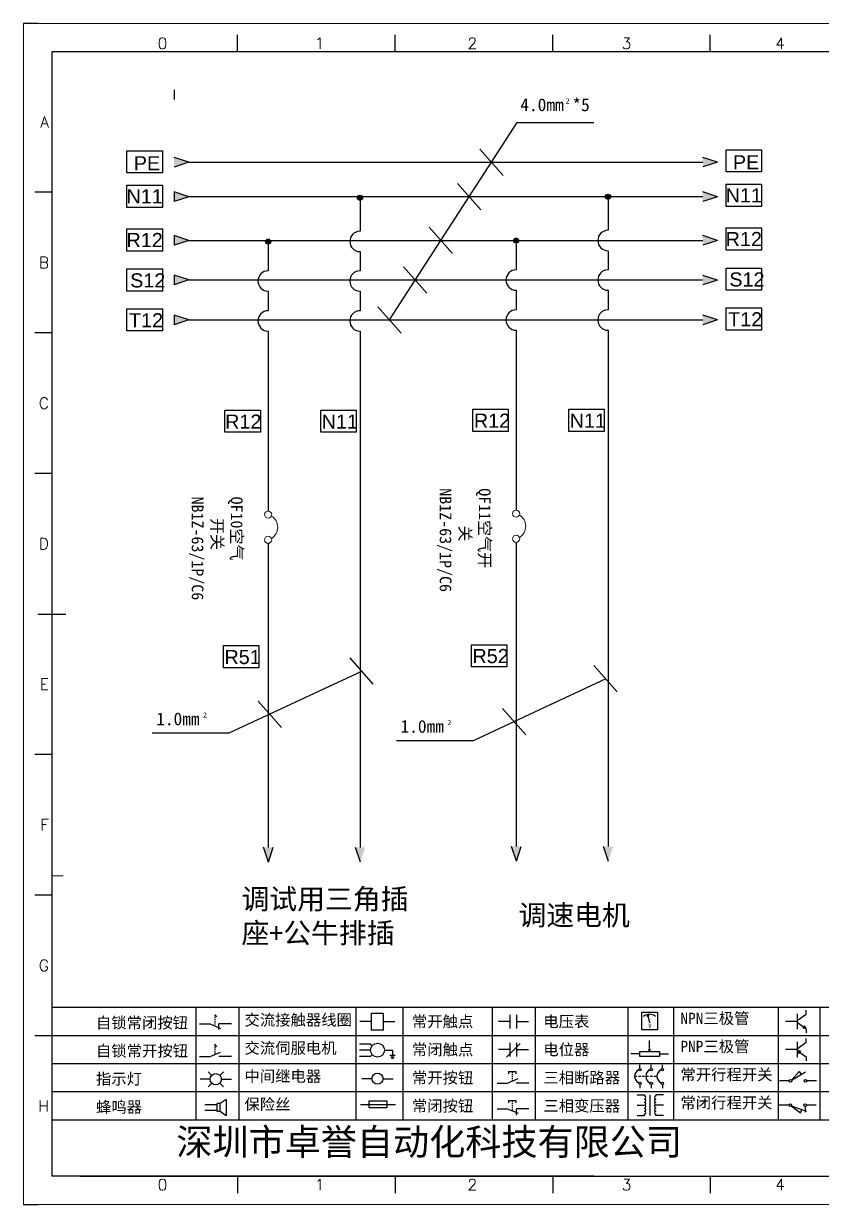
# Model space of a CAD drawing. Header units: millimetres. Extents: x 17734 to 28845, y 9358 to 11073.
# Drawn here: x 22576.8 to 22733.3, y 10083.5 to 10315 of the extents above; entities that cross this region are included whole.
import ezdxf
from ezdxf.enums import TextEntityAlignment as Align

# ---------------------------------------------------------------- set-up
doc = ezdxf.new("R2010")
doc.units = ezdxf.units.MM
doc.layers.add('AE_BOR', color=1, linetype='Continuous')
doc.layers.add('MISC', color=2, linetype='Continuous')
doc.styles.get("Standard").update_dxf_attribs({"font": ''})
doc.styles.add('WD', font='romans.shx', dxfattribs={"bigfont": 'gbcbig.shx'})
doc.styles.add('样式 0', font='')
doc.styles.add('样式 8', font='arial.ttf')
doc.styles.add('汉字', font='')
doc.styles.get('Standard').set_extended_font_data('SimSun')
doc.styles.get('样式 0').set_extended_font_data('KaiTi_GB2312')
doc.styles.get('汉字').set_extended_font_data('新宋体')

# ---------------------------------------------------------------- blocks, each defined once
blk = doc.blocks.new('*U8')
at = {"linetype": 'ByBlock'}
for p, q in [((-1909.23, -780.45), (-1909.23, -780.67)), ((-1909.23, -780.45), (-1908.92, -780.84)), ((-1909.23, -780.84), (-1909.23, -781.05)), ((-1911.92, -782.07), (-1910.06, -782.07)), ((-1910.06, -782.07), (-1908.18, -782.88)), ((-1909.23, -781.23), (-1909.23, -781.44)), ((-1909.23, -781.61), (-1909.23, -781.83)), ((-1909.23, -782), (-1909.23, -782.21)), ((-1909.23, -782.38), (-1909.23, -782.43)), ((-1908.52, -783.07), (-1908.52, -782.07)), ((-1906.25, -782.07), (-1908.52, -782.07))]:
    blk.add_line(p, q, dxfattribs=at)
blk = doc.blocks.new('*U11')
at = {"linetype": 'ByBlock'}
for p, q in [((-1908.88, -791.17), (-1909.23, -790.71)), ((-1909.23, -790.71), (-1909.23, -790.92)), ((-1909.23, -791.09), (-1909.23, -791.31)), ((-1909.23, -791.48), (-1909.23, -791.69)), ((-1911.92, -792.89), (-1910.06, -792.89)), ((-1910.06, -792.89), (-1908.18, -792.08)), ((-1909.23, -791.86), (-1909.23, -792.08)), ((-1909.23, -792.25), (-1909.23, -792.47)), ((-1906.25, -792.89), (-1908.52, -792.89))]:
    blk.add_line(p, q, dxfattribs=at)
blk = doc.blocks.new('蜂鸣器')
at = {"linetype": 'ByBlock'}
for p, q in [((-1907.17, -795.53), (-1908.25, -796.26)), ((-1907.17, -795.53), (-1907.17, -798.41)), ((-1908.8, -796.48), (-1911.01, -796.48)), ((-1908.8, -797.46), (-1911.01, -797.46)), ((-1908.25, -796.26), (-1908.8, -796.26)), ((-1908.8, -797.68), (-1908.8, -796.26)), ((-1908.25, -797.68), (-1908.8, -797.68)), ((-1908.25, -797.68), (-1908.25, -796.26)), ((-1907.17, -798.41), (-1908.25, -797.68))]:
    blk.add_line(p, q, dxfattribs=at)
blk = doc.blocks.new('指示灯')
at = {"linetype": 'ByBlock'}
for p, q in [((-1854.25, -776.92), (-1856.06, -776.92)), ((-1854.62, -775.59), (-1853.97, -776.23)), ((-1851.9, -775.59), (-1852.54, -776.23)), ((-1852.26, -776.92), (-1850.45, -776.92)), ((-1854.62, -778.25), (-1853.97, -777.61)), ((-1851.9, -778.25), (-1852.54, -777.61))]:
    blk.add_line(p, q, dxfattribs=at)
blk.add_circle((-1853.26, -776.92), 0.992, dxfattribs=at)
blk = doc.blocks.new('交流接触器线圈')
at = {"linetype": 'ByBlock'}
for p, q in [((-1880.82, -781.77), (-1882.87, -781.77)), ((-1878.72, -781.77), (-1876.67, -781.77))]:
    blk.add_line(p, q, dxfattribs=at)
blk.add_lwpolyline([(-1880.82, -780.28), (-1878.72, -780.28), (-1878.72, -783.26), (-1880.82, -783.26)], close=True, dxfattribs=at)
blk = doc.blocks.new('交流伺服电机')
at = {"linetype": 'ByBlock'}
for p, q in [((-1880.97, -785.75), (-1882.94, -785.75)), ((-1880.97, -786.85), (-1882.94, -786.85)), ((-1880.97, -785.75), (-1880.65, -786.03)), ((-1878.49, -786.85), (-1877.07, -786.85)), ((-1877.07, -786.85), (-1877.07, -787.72)), ((-1880.97, -787.94), (-1882.94, -787.94)), ((-1880.97, -787.94), (-1880.65, -787.67)), ((-1877.54, -787.72), (-1876.59, -787.72)), ((-1877.38, -788.01), (-1876.75, -788.01)), ((-1877.23, -788.29), (-1876.9, -788.29))]:
    blk.add_line(p, q, dxfattribs=at)
blk.add_circle((-1879.73, -786.85), 1.24, dxfattribs=at)
blk = doc.blocks.new('中间继电器')
at = {"linetype": 'ByBlock'}
for p, q in [((-1880.72, -791.92), (-1882.54, -791.92)), ((-1878.74, -791.92), (-1876.92, -791.92))]:
    blk.add_line(p, q, dxfattribs=at)
blk.add_circle((-1879.73, -791.92), 0.992, dxfattribs=at)
blk = doc.blocks.new('保险丝')
at = {"linetype": 'ByBlock'}
blk.add_line((-1882.72, -796.49), (-1876.55, -796.49), dxfattribs=at)
blk.add_lwpolyline([(-1881.2, -795.86), (-1878.06, -795.86), (-1878.06, -797.12), (-1881.2, -797.12)], close=True, dxfattribs=at)
blk = doc.blocks.new('常开按钮')
at = {"linetype": 'ByBlock'}
for p, q in [((-1910.06, -787.73), (-1908.18, -786.93)), ((-1909.9, -785.68), (-1908.56, -785.68)), ((-1909.9, -785.68), (-1909.9, -786.07)), ((-1909.23, -785.68), (-1909.23, -785.89)), ((-1909.23, -786.06), (-1909.23, -786.28)), ((-1909.23, -786.45), (-1909.23, -786.67)), ((-1909.23, -786.84), (-1909.23, -787.05)), ((-1909.23, -787.22), (-1909.23, -787.38)), ((-1908.56, -785.68), (-1908.56, -786.07)), ((-1911.92, -787.73), (-1910.06, -787.73)), ((-1906.25, -787.73), (-1908.52, -787.73))]:
    blk.add_line(p, q, dxfattribs=at)
blk = doc.blocks.new('常开触点')
at = {"linetype": 'ByBlock'}
for p, q in [((-1853.82, -782.99), (-1853.82, -780.56)), ((-1852.6, -782.99), (-1852.6, -780.56)), ((-1853.82, -781.77), (-1855.88, -781.77)), ((-1852.6, -781.77), (-1850.55, -781.77))]:
    blk.add_line(p, q, dxfattribs=at)
blk = doc.blocks.new('常闭触点')
at = {"linetype": 'ByBlock'}
for p, q in [((-1853.82, -786.77), (-1855.88, -786.77)), ((-1852.01, -785.66), (-1854.43, -788.1)), ((-1853.82, -787.99), (-1853.82, -785.56)), ((-1852.6, -787.99), (-1852.6, -785.56)), ((-1852.6, -786.77), (-1850.55, -786.77))]:
    blk.add_line(p, q, dxfattribs=at)
blk = doc.blocks.new('常闭按钮')
at = {"linetype": 'ByBlock'}
for p, q in [((-1854.11, -790.83), (-1852.77, -790.83)), ((-1854.11, -790.83), (-1854.11, -791.22)), ((-1853.44, -790.83), (-1853.44, -791.04)), ((-1853.44, -791.21), (-1853.44, -791.43)), ((-1853.44, -791.6), (-1853.44, -791.82)), ((-1852.77, -790.83), (-1852.77, -791.22)), ((-1856.13, -792.28), (-1854.28, -792.28)), ((-1854.28, -792.28), (-1852.4, -793.09)), ((-1853.44, -791.99), (-1853.44, -792.2)), ((-1853.44, -792.37), (-1853.44, -792.53)), ((-1850.47, -792.28), (-1852.73, -792.28)), ((-1852.73, -792.28), (-1852.73, -793.43))]:
    blk.add_line(p, q, dxfattribs=at)
blk = doc.blocks.new('电压表')
at = {"linetype": 'ByBlock'}
for p, q in [((-1814.84, -780.75), (-1814.91, -781.13)), ((-1814.6, -781.05), (-1814.91, -781.13)), ((-1814.84, -780.75), (-1814.46, -782.26)), ((-1814.84, -780.75), (-1814.6, -781.05))]:
    blk.add_line(p, q, dxfattribs=at)
blk.add_lwpolyline([(-1815.84, -780.34), (-1813.07, -780.34), (-1813.07, -783.49), (-1815.84, -783.49)], close=True, dxfattribs=at)
blk.add_arc((-1814.46, -782.26), 1.56, 46.8313, 133.1687, dxfattribs=at)
at = {"linetype": 'ByBlock', "insert": (-1814.7, -782.39), "char_height": 0.75, "width": 0.6768, "attachment_point": 1}
blk.add_mtext('V', dxfattribs=at)
blk = doc.blocks.new('电位器')
at = {"linetype": 'ByBlock'}
for p, q in [((-1814.45, -787.3), (-1814.45, -785.39)), ((-1814.45, -787.3), (-1814.62, -786.96)), ((-1814.62, -786.96), (-1814.27, -786.96)), ((-1814.45, -787.3), (-1814.27, -786.96)), ((-1816.21, -787.75), (-1817.79, -787.75)), ((-1812.68, -787.75), (-1811.1, -787.75))]:
    blk.add_line(p, q, dxfattribs=at)
blk.add_lwpolyline([(-1816.21, -787.3), (-1812.68, -787.3), (-1812.68, -788.2), (-1816.21, -788.2)], close=True, dxfattribs=at)
blk = doc.blocks.new('三相断路器')
at = {"linetype": 'ByBlock'}
for p, q in [((-1816.17, -790.33), (-1816.17, -789.7)), ((-1814.17, -790.33), (-1814.17, -789.7)), ((-1812.18, -790.33), (-1812.18, -789.7)), ((-1817.14, -791.74), (-1816.72, -791.74)), ((-1816.45, -791.74), (-1816.03, -791.74)), ((-1816.17, -793.19), (-1816.17, -793.83)), ((-1815.76, -791.74), (-1815.34, -791.74)), ((-1815.07, -791.74), (-1814.65, -791.74)), ((-1814.38, -791.74), (-1813.96, -791.74)), ((-1814.17, -793.19), (-1814.17, -793.83)), ((-1813.69, -791.74), (-1813.27, -791.74)), ((-1812.18, -793.19), (-1812.18, -793.83))]:
    blk.add_line(p, q, dxfattribs=at)
for centre in [(-1816.17, -790.55), (-1814.17, -790.55), (-1812.18, -790.55), (-1816.17, -792.98), (-1814.17, -792.98), (-1812.18, -792.98)]:
    blk.add_circle(centre, 0.219, dxfattribs=at)
for centre in [(-1815.81, -791.74), (-1813.82, -791.74), (-1811.83, -791.74)]:
    blk.add_arc(centre, 1.32, 115.5791, 244.4209, dxfattribs=at)
blk = doc.blocks.new('三相变压器')
at = {"linetype": 'ByBlock'}
for p, q in [((-1816.69, -795.03), (-1815.37, -795.03)), ((-1815.37, -795.03), (-1815.37, -795.24)), ((-1814.34, -798.7), (-1814.34, -795.04)), ((-1812, -795.03), (-1813.32, -795.03)), ((-1813.32, -795.03), (-1813.32, -795.24)), ((-1816.69, -796.87), (-1815.37, -796.87)), ((-1812, -796.87), (-1813.32, -796.87)), ((-1816.69, -798.71), (-1815.37, -798.71)), ((-1815.37, -798.71), (-1815.37, -798.5)), ((-1813.32, -798.71), (-1813.32, -798.5)), ((-1812, -798.71), (-1813.32, -798.71))]:
    blk.add_line(p, q, dxfattribs=at)
for centre, start, end in [((-1815.37, -795.51), 270, 90), ((-1815.37, -796.06), 270, 90), ((-1813.32, -795.51), 90, 270), ((-1813.32, -796.06), 90, 270), ((-1815.37, -796.6), 270, 90), ((-1815.37, -797.14), 270, 90), ((-1815.37, -797.68), 270, 90), ((-1815.37, -798.23), 270, 90), ((-1813.32, -796.6), 90, 270), ((-1813.32, -797.14), 90, 270), ((-1813.32, -797.68), 90, 270), ((-1813.32, -798.23), 90, 270)]:
    blk.add_arc(centre, 0.271, start, end, dxfattribs=at)
blk = doc.blocks.new('NPN三极管')
at = {"linetype": 'ByBlock'}
for p, q in [((-1785.73, -780.61), (-1785.73, -783.32)), ((-1785.73, -781.82), (-1784.15, -780.66)), ((-1784.15, -780.66), (-1784.15, -779.98)), ((-1785.73, -781.97), (-1787.81, -781.97)), ((-1785.73, -782.11), (-1784.15, -783.27)), ((-1784.41, -782.73), (-1784.74, -783.18)), ((-1784.15, -783.27), (-1784.74, -783.18)), ((-1784.15, -783.27), (-1784.41, -782.73)), ((-1784.15, -783.27), (-1784.15, -783.96))]:
    blk.add_line(p, q, dxfattribs=at)
blk = doc.blocks.new('PNP三极管')
at = {"linetype": 'ByBlock'}
for p, q in [((-1784.9, -785.38), (-1784.9, -788.09)), ((-1783.32, -785.43), (-1783.32, -784.75)), ((-1784.9, -786.74), (-1786.98, -786.74)), ((-1784.9, -786.59), (-1783.32, -785.43)), ((-1784.9, -786.88), (-1783.32, -788.04)), ((-1784.9, -786.88), (-1784.31, -786.97)), ((-1784.9, -786.88), (-1784.64, -787.42)), ((-1784.31, -786.97), (-1784.64, -787.42)), ((-1783.32, -788.04), (-1783.32, -788.73))]:
    blk.add_line(p, q, dxfattribs=at)
blk = doc.blocks.new('常开行程开关')
at = {"linetype": 'ByBlock'}
for p, q in [((-1785.89, -792.17), (-1784.52, -790.62)), ((-1785.89, -792.17), (-1783.43, -790.72)), ((-1784.52, -790.62), (-1784.19, -791.17)), ((-1786.29, -792.3), (-1788.01, -792.3)), ((-1781.48, -792.3), (-1783.21, -792.3))]:
    blk.add_line(p, q, dxfattribs=at)
for centre in [(-1786.07, -792.3), (-1783.42, -792.3)]:
    blk.add_circle(centre, 0.219, dxfattribs=at)
blk = doc.blocks.new('常闭行程开关')
at = {"linetype": 'ByBlock'}
for p, q in [((-1786.34, -796.62), (-1788.07, -796.62)), ((-1785.93, -796.72), (-1783.25, -797.7)), ((-1785.93, -796.72), (-1784.3, -798)), ((-1784.3, -798), (-1784.08, -797.4)), ((-1783.48, -796.84), (-1783.48, -797.85)), ((-1781.54, -796.62), (-1783.26, -796.62))]:
    blk.add_line(p, q, dxfattribs=at)
for centre in [(-1786.12, -796.62), (-1783.48, -796.62)]:
    blk.add_circle(centre, 0.219, dxfattribs=at)
blk = doc.blocks.new('电控横A4')
for p, q in [((292, -5), (5, -5)), ((5, -5), (5, -205)), ((10.03, -205), (289.53, -205)), ((130.8, -205), (190.75, -205))]:
    blk.add_line(p, q)
at = {"lineweight": 9, "ltscale": 0.1}
for p, q in [((5, -151.57), (7, -151.57)), ((101.34, -205), (130.8, -205)), ((129.44, -205), (129.44, -205)), ((129.44, -205), (129.44, -205)), ((129.44, -205), (129.44, -205)), ((129.44, -205), (129.44, -205))]:
    blk.add_line(p, q, dxfattribs=at)
at = {"linetype": 'ByBlock'}
for p, q in [((292, -175), (5, -175)), ((292, -180), (5, -180)), ((292, -185), (5, -185)), ((292, -190), (5, -190)), ((292, -195), (5, -195))]:
    blk.add_line(p, q, dxfattribs=at)
at = {"color": 0, "lineweight": -2}
for p, q in [((30.58, -175), (30.58, -195)), ((38.26, -175), (38.26, -195)), ((59.05, -175), (59.05, -195)), ((67.4, -175), (67.4, -195)), ((83.26, -175), (83.26, -195)), ((90.91, -175), (90.91, -195)), ((107.4, -175), (107.4, -195)), ((115.5, -175), (115.5, -195)), ((134.12, -175), (134.12, -195)), ((141.48, -175), (141.48, -195))]:
    blk.add_line(p, q, dxfattribs=at)
at = {"color": 0, "ltscale": 2}
blk.add_line((101.34, -205), (5, -205), dxfattribs=at)
at = {"layer": 'AE_BOR', "lineweight": 30}
for p, q in [((2.53, 0), (0, 0)), ((0, -210), (2.53, -210))]:
    blk.add_line(p, q, dxfattribs=at)
at = {"layer": 'AE_BOR', "color": 1, "lineweight": 15}
for p, q in [((0, 0), (297, 0)), ((0, -210), (0, 0)), ((297, -210), (0, -210))]:
    blk.add_line(p, q, dxfattribs=at)
at = {"layer": 'AE_BOR'}
for p, q in [((38.03, -5), (38.03, -2)), ((66.03, -5), (66.03, -2)), ((94.03, -5), (94.03, -2)), ((122.03, -5), (122.03, -2)), ((5, -30), (2, -30)), ((5, -55), (2, -55)), ((5, -80), (2, -80)), ((5, -130), (2, -130)), ((5, -155), (2, -155)), ((5, -180), (2, -180)), ((38.03, -205), (38.03, -208)), ((66.03, -205), (66.03, -208)), ((94.03, -205), (94.03, -208)), ((122.03, -205), (122.03, -208))]:
    blk.add_line(p, q, dxfattribs=at)
at = {"layer": 'AE_BOR', "color": 2, "lineweight": 30}
blk.add_line((2.5, -105), (7.5, -105), dxfattribs=at)
at = {"linetype": 'ByBlock'}
for name, p in [('*U8', (1943.19, 604.18)), ('交流接触器线圈', (1942.62, 604.27)), ('常开触点', (1940.27, 604.3)), ('电压表', (1925.71, 604.52)), ('NPN三极管', (1923.2, 604.5)), ('PNP三极管', (1922.37, 604.27)), ('*U11', (1943.19, 609.18)), ('交流伺服电机', (1942.62, 604.27)), ('常闭触点', (1940.27, 604.3)), ('电位器', (1925.71, 604.52)), ('指示灯', (1887.41, 589.18)), ('中间继电器', (1942.62, 604.27)), ('常开按钮', (1996.06, 599.3)), ('三相断路器', (1925.71, 604.52)), ('常开行程开关', (1922.37, 604.27)), ('三相变压器', (1925.71, 604.52)), ('蜂鸣器', (1943.19, 604.18)), ('保险丝', (1942.62, 604.27)), ('常闭按钮', (1940.27, 599.3)), ('常闭行程开关', (1922.37, 604.27))]:
    blk.add_blockref(name, p, dxfattribs=at)
at = {"char_height": 2, "attachment_point": 1, "style": '汉字'}
for s, insert in [('{\\fKaiTi_GB2312|b0|i0|c134|p49;自锁常闭按钮}', (12.86, -176.69)), ('{\\fKaiTi_GB2312|b0|i0|c134|p49;交流接触器线圈}', (39.25, -176.19)), ('{\\fKaiTi_GB2312|b0|i0|c134|p49;常开触点}', (69.01, -176.48)), ('{\\fKaiTi_GB2312|b0|i0|c134|p49;电压表}', (92.37, -176.47)), ('{\\fKaiTi_GB2312|b0|i0|c134|p49;NPN三极管}', (116.73, -175.91)), ('{\\fKaiTi_GB2312|b0|i0|c134|p49;自锁常开按钮}', (12.86, -181.69)), ('{\\fKaiTi_GB2312|b0|i0|c134|p49;交流伺服电机}', (39.25, -181.19)), ('{\\fKaiTi_GB2312|b0|i0|c134|p49;常闭触点}', (69.01, -181.48)), ('{\\fKaiTi_GB2312|b0|i0|c134|p49;电位器}', (92.37, -181.47)), ('{\\fKaiTi_GB2312|b0|i0|c134|p49;PNP三极管}', (116.73, -180.91)), ('{\\fKaiTi_GB2312|b0|i0|c134|p49;指示灯}', (12.86, -186.69)), ('{\\fKaiTi_GB2312|b0|i0|c134|p49;中间继电器}', (39.25, -186.19)), ('{\\fKaiTi_GB2312|b0|i0|c134|p49;常开按钮}', (69.01, -186.48)), ('{\\fKaiTi_GB2312|b0|i0|c134|p49;三相断路器}', (92.37, -186.47)), ('{\\fKaiTi_GB2312|b0|i0|c134|p49;常开行程开关}', (116.73, -185.91)), ('{\\fKaiTi_GB2312|b0|i0|c134|p49;保险丝}', (39.25, -191.19)), ('{\\fKaiTi_GB2312|b0|i0|c134|p49;常闭行程开关}', (116.73, -190.91)), ('{\\fKaiTi_GB2312|b0|i0|c134|p49;蜂鸣器}', (12.86, -191.69)), ('{\\fKaiTi_GB2312|b0|i0|c134|p49;常闭按钮}', (69.01, -191.48)), ('{\\fKaiTi_GB2312|b0|i0|c134|p49;三相变压器}', (92.37, -191.47))]:
    blk.add_mtext(s, dxfattribs=dict(at, insert=insert))
at = {"color": 0, "lineweight": -2, "insert": (27.14, -196.53), "char_height": 4.7064, "width": 96.1138, "attachment_point": 1}
blk.add_mtext('深圳市卓誉自动化科技有限公司', dxfattribs=at)
at = {"layer": 'AE_BOR', "style": 'WD'}
for s, p in [('0', (24.67, -4.5)), ('1', (52.6, -4.5)), ('2', (79.75, -4.5)), ('3', (107.15, -4.5)), ('4', (134.45, -4.5)), ('0', (24.67, -207.5)), ('1', (52.6, -207.5)), ('2', (79.75, -207.5)), ('3', (107.15, -207.5)), ('4', (134.45, -207.5))]:
    blk.add_text(s, height=2, dxfattribs=at).set_placement(p, align=Align.CENTER)
for s, p in [('A', (4.5, -17.5)), ('B', (4.5, -42.5)), ('C', (4.5, -67.5)), ('D', (4.5, -92.5)), ('E', (4.5, -117.5)), ('F', (4.5, -142.5)), ('G', (4.5, -167.5)), ('H', (4.5, -192.5))]:
    blk.add_text(s, height=2, dxfattribs=at).set_placement(p, align=Align.MIDDLE_RIGHT)

msp = doc.modelspace()

# ---------------------------------------------------------------- hatches: boundary and pattern name
for points in [[(22606.31, 10281.992), (22609.228, 10281.057), (22606.31, 10280.121)], [(22643.242, 10280.862, 1), (22642.242, 10280.862, 1)], [(22691.836, 10281.045, 1), (22690.836, 10281.045, 1)], [(22709.904, 10281.999), (22712.822, 10281.064), (22709.904, 10280.128)], [(22606.31, 10273.426), (22609.228, 10272.491), (22606.31, 10271.556)], [(22673.836, 10272.445, 1), (22672.836, 10272.445, 1)], [(22709.904, 10273.433), (22712.822, 10272.498), (22709.904, 10271.563)], [(22625.242, 10272.262, 1), (22624.242, 10272.262, 1)], [(22606.31, 10265.668), (22609.228, 10264.733), (22606.31, 10263.798)], [(22709.904, 10265.637), (22712.822, 10264.702), (22709.904, 10263.766)], [(22606.31, 10257.834), (22609.228, 10256.898), (22606.31, 10255.963)], [(22709.904, 10257.841), (22712.822, 10256.905), (22709.904, 10255.97)], [(22625.719, 10153.489), (22624.784, 10150.571), (22623.848, 10153.489)], [(22643.742, 10153.465), (22642.807, 10150.547), (22641.872, 10153.465)], [(22674.313, 10153.673), (22673.378, 10150.754), (22672.443, 10153.673)], [(22692.337, 10153.649), (22691.401, 10150.73), (22690.466, 10153.649)]]:
    msp.add_hatch(color=256).paths.add_polyline_path(points)
at = {"layer": 'MISC'}
for color, points in [(256, [(22606.31, 10288.756), (22609.228, 10287.821), (22606.31, 10286.886)]), (2, [(22709.904, 10288.763), (22712.822, 10287.828), (22709.904, 10286.893)])]:
    msp.add_hatch(color=color, dxfattribs=at).paths.add_polyline_path(points)

# ---------------------------------------------------------------- linework, layer by layer
for p, q in [((22648.514, 10256.898), (22673.534, 10295.634)), ((22673.534, 10295.634), (22688.534, 10295.634)), ((22666.211, 10290.408), (22670.77, 10285.243)), ((22661.842, 10283.643), (22666.4, 10278.478)), ((22606.31, 10281.992), (22606.31, 10280.121)), ((22609.228, 10281.057), (22606.31, 10281.992)), ((22609.228, 10281.057), (22606.31, 10280.121)), ((22642.742, 10280.862), (22642.742, 10274.292)), ((22691.336, 10281.045), (22691.336, 10274.475)), ((22712.822, 10281.064), (22709.904, 10281.999)), ((22712.822, 10281.064), (22709.904, 10280.128)), ((22609.228, 10272.491), (22606.31, 10273.426)), ((22606.31, 10273.426), (22606.31, 10271.556)), ((22656.308, 10275.075), (22660.866, 10269.911)), ((22712.822, 10272.498), (22709.904, 10273.433)), ((22609.228, 10272.491), (22606.31, 10271.556)), ((22609.228, 10272.491), (22709.932, 10272.495)), ((22624.742, 10272.262), (22624.742, 10266.534)), ((22673.336, 10272.445), (22673.336, 10266.717)), ((22691.336, 10270.475), (22691.336, 10266.717)), ((22712.822, 10272.498), (22709.904, 10271.563)), ((22642.742, 10270.292), (22642.742, 10266.534)), ((22651.296, 10267.315), (22655.854, 10262.151)), ((22609.228, 10264.733), (22606.31, 10265.668)), ((22606.31, 10265.668), (22606.31, 10263.798)), ((22609.228, 10264.733), (22606.31, 10263.798)), ((22609.228, 10264.733), (22709.825, 10264.733)), ((22712.822, 10264.702), (22709.904, 10265.637)), ((22712.822, 10264.702), (22709.904, 10263.766)), ((22624.742, 10262.534), (22624.742, 10258.699)), ((22642.742, 10262.534), (22642.742, 10258.699)), ((22673.336, 10262.717), (22673.336, 10258.882)), ((22691.336, 10262.717), (22691.336, 10258.882)), ((22646.235, 10259.481), (22650.794, 10254.316)), ((22609.228, 10256.898), (22606.31, 10257.834)), ((22606.31, 10257.834), (22606.31, 10255.963)), ((22609.228, 10256.898), (22606.31, 10255.963)), ((22609.228, 10256.898), (22709.919, 10256.898)), ((22712.822, 10256.905), (22709.904, 10257.841)), ((22712.822, 10256.905), (22709.904, 10255.97)), ((22624.742, 10254.699), (22624.742, 10219.419)), ((22642.742, 10254.699), (22642.742, 10153.484)), ((22673.336, 10254.882), (22673.336, 10219.602)), ((22691.336, 10254.882), (22691.336, 10153.667)), ((22624.742, 10213.104), (22624.742, 10153.484)), ((22673.336, 10213.287), (22673.336, 10153.667)), ((22640.717, 10190.644), (22645.275, 10185.48)), ((22643.06, 10187.989), (22617.049, 10175.855)), ((22688.592, 10189.171), (22693.15, 10184.006)), ((22690.935, 10186.516), (22664.925, 10174.381)), ((22622.781, 10182.174), (22627.339, 10177.009)), ((22670.656, 10180.701), (22675.215, 10175.536)), ((22617.049, 10175.855), (22602.049, 10175.855)), ((22664.925, 10174.381), (22649.925, 10174.381)), ((22624.784, 10150.571), (22623.848, 10153.489)), ((22624.784, 10150.571), (22625.719, 10153.489)), ((22642.807, 10150.547), (22641.872, 10153.465)), ((22673.378, 10150.754), (22672.443, 10153.673)), ((22673.378, 10150.754), (22674.313, 10153.673)), ((22691.401, 10150.73), (22690.466, 10153.649))]:
    msp.add_line(p, q)
at = {"color": 0}
msp.add_line((22709.932, 10281.061), (22609.228, 10281.061), dxfattribs=at)
at = {"color": 1, "lineweight": -3}
for points in [[(22597.074, 10290.078), (22604.015, 10290.078), (22604.015, 10285.725), (22597.074, 10285.725)], [(22714.472, 10290.266), (22721.413, 10290.266), (22721.413, 10285.914), (22714.472, 10285.914)], [(22597.074, 10283.313), (22604.015, 10283.313), (22604.015, 10278.961), (22597.074, 10278.961)], [(22714.472, 10283.502), (22721.413, 10283.502), (22721.413, 10279.149), (22714.472, 10279.149)], [(22597.074, 10274.748), (22604.015, 10274.748), (22604.015, 10270.395), (22597.074, 10270.395)], [(22714.472, 10274.936), (22721.413, 10274.936), (22721.413, 10270.583), (22714.472, 10270.583)], [(22597.074, 10266.888), (22604.015, 10266.888), (22604.015, 10262.536), (22597.074, 10262.536)], [(22714.472, 10267.077), (22721.413, 10267.077), (22721.413, 10262.724), (22714.472, 10262.724)], [(22597.074, 10259.084), (22604.015, 10259.084), (22604.015, 10254.731), (22597.074, 10254.731)], [(22714.472, 10259.272), (22721.413, 10259.272), (22721.413, 10254.92), (22714.472, 10254.92)], [(22616.271, 10239.212), (22623.212, 10239.212), (22623.212, 10234.86), (22616.271, 10234.86)], [(22635.04, 10239.212), (22641.981, 10239.212), (22641.981, 10234.86), (22635.04, 10234.86)], [(22664.865, 10239.395), (22671.806, 10239.395), (22671.806, 10235.043), (22664.865, 10235.043)], [(22683.634, 10239.395), (22690.575, 10239.395), (22690.575, 10235.043), (22683.634, 10235.043)], [(22615.994, 10193.038), (22622.934, 10193.038), (22622.934, 10188.686), (22615.994, 10188.686)], [(22664.588, 10193.221), (22671.529, 10193.221), (22671.529, 10188.869), (22664.588, 10188.869)]]:
    msp.add_lwpolyline(points, close=True, dxfattribs=at)
for centre in [(22642.742, 10280.862), (22691.336, 10281.045), (22673.336, 10272.445), (22624.742, 10272.262)]:
    msp.add_circle(centre, 0.5)
at = {"lineweight": 0}
for centre in [(22673.336, 10218.909), (22624.742, 10218.726), (22624.742, 10213.797), (22673.336, 10213.981)]:
    msp.add_circle(centre, 0.693, dxfattribs=at)
for centre in [(22642.742, 10272.292), (22691.336, 10272.475), (22624.742, 10264.534), (22642.742, 10264.534), (22673.336, 10264.717), (22691.336, 10264.717), (22673.336, 10256.882), (22691.336, 10256.882), (22624.742, 10256.699), (22642.742, 10256.699)]:
    msp.add_arc(centre, 2, 90, 270)
for centre in [(22624.053, 10216.262), (22672.647, 10216.445)]:
    msp.add_arc(centre, 2.559, 301.18201, 58.81799, dxfattribs=at)
at = {"layer": 'MISC'}
for p, q in [((22606.31, 10302.018), (22606.31, 10300.148)), ((22609.228, 10287.821), (22606.31, 10288.756)), ((22609.228, 10287.821), (22606.31, 10286.886)), ((22609.228, 10287.825), (22709.932, 10287.825))]:
    msp.add_line(p, q, dxfattribs=at)
at = {"layer": 'MISC', "color": 2}
for q in [(22709.904, 10288.763), (22709.904, 10286.893)]:
    msp.add_line((22712.822, 10287.828), q, dxfattribs=at)

# ---------------------------------------------------------------- block references
at = {"xscale": 1.1025, "yscale": 1.1025, "zscale": 1.1025}
msp.add_blockref('电控横A4', (22576.831, 10315.001), dxfattribs=at)

# ---------------------------------------------------------------- texts
at = {"attachment_point": 1}
for s, width, insert, char_height in [('4.0mm *5', 15.02857, (22674.156, 10300.337), 2.5), ('2', 4.05808, (22683.03, 10300.337), 1), ('1.0mm ', 15.02857, (22602.807, 10179.925), 2.5), ('2', 4.05808, (22611.978, 10179.925), 1), ('1.0mm ', 15.02857, (22650.683, 10178.452), 2.5), ('2', 4.05808, (22659.853, 10178.452), 1)]:
    msp.add_mtext_dynamic_manual_height_columns(s, width=width, gutter_width=12.5, heights=[0], dxfattribs=dict(at, insert=insert, char_height=char_height))
at = {"char_height": 2.772, "style": '样式 8'}
for s, insert, width, attachment_point in [('N11', (22600.544, 10281.137), 6.94087, 5), ('N11', (22717.943, 10281.326), 6.94087, 5), ('R12', (22600.544, 10272.571), 6.94087, 5), ('R12', (22717.943, 10272.76), 6.94087, 5), ('\\pi-0.77273;S12', (22598.484, 10264.631), 4.96666, 4), ('\\pi-0.77273;S12', (22715.882, 10264.82), 4.96666, 4), ('T12', (22600.818, 10256.835), 4.96666, 5), ('T12', (22718.216, 10257.024), 4.96666, 5), ('R12', (22619.867, 10236.964), 4.96666, 5), ('N11', (22638.784, 10236.963), 4.96666, 5), ('R12', (22668.609, 10237.146), 4.96666, 5), ('N11', (22687.378, 10237.146), 4.96666, 5), ('R51', (22619.737, 10190.789), 4.96666, 5), ('R52', (22668.331, 10190.972), 4.96666, 5)]:
    msp.add_mtext(s, dxfattribs=dict(at, insert=insert, width=width, attachment_point=attachment_point))
at = {"layer": 'MISC', "char_height": 2.772, "width": 4.96666, "attachment_point": 1, "style": '样式 8'}
for insert in [(22598.419, 10289.008), (22715.817, 10289.197)]:
    msp.add_mtext('PE', dxfattribs=dict(at, insert=insert))
at = {"layer": 'MISC', "color": 0, "char_height": 2.3, "width": 17.62598, "attachment_point": 4, "rotation": 270, "style": '样式 0'}
for s, insert in [('\\pi1.4758;QF10{\\fSimSun|b0|i0|c134|p2;空气\\P\\pi5.6888;开关\\P\\pi-5.4251;}NB1Z-63/1P/C6', (22614.48, 10223.744)), ('\\pi0.033745;QF11{\\fSimSun|b0|i0|c134|p2;空气开\\P\\pi7.3435;关\\P\\pi-5.4251;}NB1Z-63/1P/C6', (22663.074, 10223.928))]:
    msp.add_mtext(s, dxfattribs=dict(at, insert=insert))
at = {"layer": 'MISC', "color": 0, "char_height": 4, "width": 35.28356, "attachment_point": 4, "style": '样式 0'}
for s, insert in [('\\pi0.83067;{\\fSimSun|b0|i0|c134|p2;调试用三角插\\P\\pi1.1989;座}+{\\fSimSun|b0|i0|c134|p2;公牛排插}', (22618.684, 10139.796)), ('\\pi6.5084;{\\fSimSun|b0|i0|c134|p2;调速电机}', (22667.279, 10139.979))]:
    msp.add_mtext(s, dxfattribs=dict(at, insert=insert))

doc.saveas('drawing.dxf')
